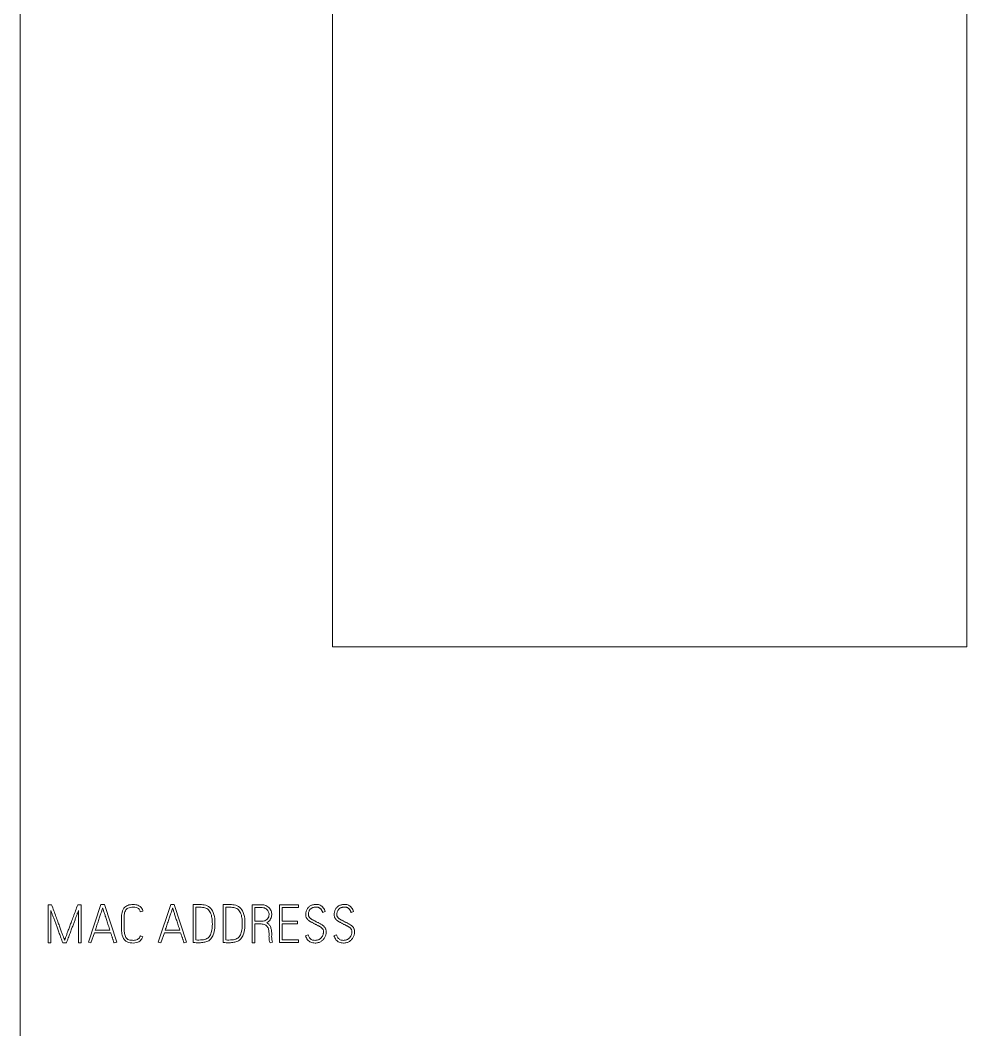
# Model space of a CAD drawing. Header units: millimetres. Extents: x 0 to 594, y 0 to 420.
# Drawn here: x 255.42 to 285.27, y 272.97 to 304.83 of the extents above; entities that cross this region are included whole.
import ezdxf

# ---------------------------------------------------------------- set-up
doc = ezdxf.new("R2010")
doc.units = ezdxf.units.MM
doc.layers.add('1', color=7, linetype='Continuous')

msp = doc.modelspace()

# ---------------------------------------------------------------- linework, layer by layer
at = {"layer": '1', "color": 7, "linetype": 'Continuous', "lineweight": 13}
for p, q in [((255.418, 354.554), (255.418, 272.212)), ((265.268, 285.052), (265.268, 354.554)), ((285.268, 354.554), (285.268, 285.052)), ((285.268, 285.052), (265.268, 285.052)), ((256.301, 276.917), (256.301, 275.717)), ((256.408, 276.917), (256.301, 276.917)), ((257.341, 276.917), (257.233, 276.917)), ((257.341, 275.717), (257.341, 276.917)), ((257.965, 276.919), (257.568, 275.735)), ((258.072, 276.919), (257.965, 276.919)), ((258.46, 275.735), (258.072, 276.919)), ((260.171, 276.919), (259.773, 275.735)), ((260.277, 276.919), (260.171, 276.919)), ((260.665, 275.735), (260.277, 276.919)), ((260.873, 275.725), (260.873, 276.92)), ((261.818, 275.725), (261.818, 276.92)), ((262.734, 275.717), (262.734, 276.917)), ((263.596, 276.917), (263.596, 275.72)), ((264.193, 276.917), (263.596, 276.917)), ((264.193, 276.832), (264.193, 276.917)), ((256.386, 275.717), (256.386, 276.731)), ((257.256, 276.734), (257.256, 275.717)), ((258.613, 276.577), (258.613, 276.577)), ((259.287, 276.709), (259.205, 276.689)), ((259.287, 276.709), (259.205, 276.689)), ((259.205, 276.689), (259.205, 276.689)), ((259.287, 276.709), (259.287, 276.709)), ((260.958, 276.836), (260.958, 275.804)), ((261.903, 276.836), (261.903, 275.804)), ((262.819, 276.832), (262.819, 276.393)), ((263.348, 276.582), (263.348, 276.582)), ((263.679, 276.832), (263.679, 276.832)), ((263.679, 276.832), (264.193, 276.832)), ((263.679, 276.393), (263.679, 276.832)), ((263.679, 276.832), (264.193, 276.832)), ((264.193, 276.832), (264.193, 276.832)), ((264.423, 276.638), (264.423, 276.638)), ((264.954, 276.674), (265.036, 276.697)), ((264.954, 276.674), (265.036, 276.697)), ((264.954, 276.674), (264.954, 276.674)), ((265.036, 276.697), (265.036, 276.697)), ((265.318, 276.638), (265.318, 276.638)), ((265.85, 276.674), (265.931, 276.697)), ((265.85, 276.674), (265.931, 276.697)), ((265.85, 276.674), (265.85, 276.674)), ((265.931, 276.697), (265.931, 276.697)), ((262.819, 276.308), (262.819, 275.717)), ((264.162, 276.393), (263.679, 276.393)), ((263.679, 276.31), (263.679, 276.31)), ((263.679, 276.31), (264.162, 276.31)), ((263.679, 275.804), (263.679, 276.31)), ((263.679, 276.31), (264.162, 276.31)), ((264.162, 276.31), (264.162, 276.393)), ((264.162, 276.31), (264.162, 276.31)), ((257.648, 275.709), (257.757, 276.033)), ((257.648, 275.709), (257.757, 276.033)), ((257.757, 276.033), (258.272, 276.033)), ((257.757, 276.033), (257.757, 276.033)), ((257.757, 276.033), (258.272, 276.033)), ((258.243, 276.118), (257.786, 276.118)), ((258.272, 276.033), (258.272, 276.033)), ((259.207, 275.935), (259.285, 275.907)), ((259.853, 275.709), (259.963, 276.033)), ((259.853, 275.709), (259.963, 276.033)), ((259.963, 276.033), (260.477, 276.033)), ((259.963, 276.033), (259.963, 276.033)), ((259.963, 276.033), (260.477, 276.033)), ((260.449, 276.118), (259.991, 276.118)), ((260.477, 276.033), (260.477, 276.033)), ((261.555, 276.209), (261.555, 276.209)), ((262.5, 276.209), (262.5, 276.209)), ((264.498, 275.962), (264.417, 275.939)), ((264.417, 275.939), (264.417, 275.939)), ((265.066, 276.03), (265.066, 276.03)), ((265.393, 275.962), (265.312, 275.939)), ((265.312, 275.939), (265.312, 275.939)), ((265.962, 276.03), (265.962, 276.03)), ((256.301, 275.717), (256.386, 275.717)), ((256.301, 275.717), (256.301, 275.717)), ((256.301, 275.717), (256.386, 275.717)), ((256.386, 275.717), (256.386, 275.717)), ((256.757, 275.717), (256.879, 275.717)), ((256.757, 275.717), (256.757, 275.717)), ((256.757, 275.717), (256.879, 275.717)), ((256.879, 275.717), (256.879, 275.717)), ((257.256, 275.717), (257.341, 275.717)), ((257.256, 275.717), (257.256, 275.717)), ((257.256, 275.717), (257.341, 275.717)), ((257.341, 275.717), (257.341, 275.717)), ((257.568, 275.735), (257.648, 275.709)), ((257.568, 275.735), (257.648, 275.709)), ((257.568, 275.735), (257.568, 275.735)), ((257.648, 275.709), (257.648, 275.709)), ((258.378, 275.709), (258.46, 275.735)), ((258.378, 275.709), (258.46, 275.735)), ((258.378, 275.709), (258.378, 275.709)), ((258.46, 275.735), (258.46, 275.735)), ((259.285, 275.907), (259.285, 275.907)), ((259.773, 275.735), (259.853, 275.709)), ((259.773, 275.735), (259.773, 275.735)), ((259.773, 275.735), (259.853, 275.709)), ((259.853, 275.709), (259.853, 275.709)), ((260.583, 275.709), (260.665, 275.735)), ((260.583, 275.709), (260.665, 275.735)), ((260.583, 275.709), (260.583, 275.709)), ((260.665, 275.735), (260.665, 275.735)), ((262.819, 275.717), (262.734, 275.717)), ((262.734, 275.717), (262.734, 275.717)), ((262.819, 275.717), (262.734, 275.717)), ((262.819, 275.717), (262.819, 275.717)), ((263.375, 275.739), (263.296, 275.709)), ((263.375, 275.739), (263.296, 275.709)), ((263.296, 275.709), (263.296, 275.709)), ((263.375, 275.739), (263.375, 275.739)), ((263.596, 275.72), (264.193, 275.72)), ((263.596, 275.72), (264.193, 275.72)), ((263.596, 275.72), (263.596, 275.72)), ((264.193, 275.804), (263.679, 275.804)), ((264.193, 275.72), (264.193, 275.804)), ((264.193, 275.72), (264.193, 275.72))]:
    msp.add_line(p, q, dxfattribs=at)
for points, knots in [([(256.82, 275.802), (256.819, 275.806), (256.814, 275.817), (256.806, 275.838), (256.794, 275.868), (256.78, 275.906), (256.764, 275.95), (256.745, 276), (256.724, 276.055), (256.702, 276.115), (256.679, 276.178), (256.654, 276.244), (256.63, 276.311), (256.594, 276.412), (256.543, 276.55), (256.477, 276.729), (256.431, 276.853), (256.408, 276.917)], [0, 0, 0, 0, 0.010517, 0.029578, 0.057191, 0.091739, 0.131602, 0.17678, 0.226508, 0.280023, 0.337325, 0.396884, 0.457174, 0.518195, 0.6666, 0.827202, 1, 1, 1, 1]), ([(257.233, 276.917), (257.209, 276.853), (257.164, 276.729), (257.097, 276.549), (257.045, 276.412), (257.008, 276.312), (256.983, 276.244), (256.959, 276.178), (256.935, 276.115), (256.913, 276.055), (256.893, 276), (256.874, 275.95), (256.858, 275.906), (256.844, 275.868), (256.833, 275.838), (256.825, 275.817), (256.822, 275.806), (256.82, 275.802)], [0, 0, 0, 0, 0.172856, 0.333623, 0.482302, 0.543591, 0.604043, 0.663657, 0.720959, 0.774475, 0.824205, 0.869357, 0.90914, 0.943554, 0.970979, 0.989794, 1, 1, 1, 1]), ([(259.285, 275.907), (259.274, 275.872), (259.238, 275.801), (259.113, 275.712), (258.934, 275.701), (258.72, 275.743), (258.626, 275.938), (258.606, 276.134), (258.611, 276.316), (258.608, 276.5), (258.616, 276.677), (258.694, 276.845), (258.858, 276.921), (259.014, 276.931), (259.155, 276.9), (259.251, 276.818), (259.279, 276.752), (259.287, 276.709)], [0, 0, 0, 0, 0.042619, 0.09857, 0.176963, 0.258897, 0.346044, 0.416127, 0.503322, 0.567882, 0.641493, 0.719953, 0.779101, 0.852229, 0.910077, 0.950982, 1, 1, 1, 1]), ([(260.873, 276.92), (260.934, 276.923), (261.05, 276.922), (261.231, 276.921), (261.409, 276.846), (261.53, 276.654), (261.561, 276.42), (261.56, 276.181), (261.518, 275.985), (261.444, 275.84), (261.333, 275.757), (261.205, 275.727), (261.081, 275.714), (260.969, 275.716), (260.904, 275.722), (260.873, 275.725)], [0, 0, 0, 0, 0.083852, 0.159566, 0.247919, 0.33475, 0.458585, 0.567366, 0.662055, 0.732764, 0.785016, 0.84628, 0.910981, 0.956956, 1, 1, 1, 1]), ([(261.818, 276.92), (261.88, 276.923), (261.995, 276.922), (262.176, 276.921), (262.354, 276.846), (262.476, 276.654), (262.507, 276.42), (262.506, 276.181), (262.463, 275.985), (262.389, 275.84), (262.279, 275.757), (262.151, 275.727), (262.026, 275.714), (261.914, 275.716), (261.85, 275.722), (261.818, 275.725)], [0, 0, 0, 0, 0.083852, 0.159566, 0.247919, 0.33475, 0.458585, 0.567366, 0.662055, 0.732764, 0.785016, 0.84628, 0.910981, 0.956956, 1, 1, 1, 1]), ([(262.734, 276.917), (262.764, 276.917), (262.838, 276.917), (262.946, 276.916), (263.074, 276.92), (263.201, 276.881), (263.306, 276.785), (263.354, 276.66), (263.348, 276.526), (263.299, 276.429), (263.239, 276.376), (263.211, 276.358), (263.195, 276.35)], [0, 0, 0, 0, 0.081027, 0.202001, 0.295991, 0.42923, 0.551248, 0.669818, 0.783044, 0.907711, 0.95176, 1, 1, 1, 1]), ([(265.036, 276.697), (265.029, 276.721), (265.012, 276.764), (264.976, 276.822), (264.932, 276.869), (264.88, 276.903), (264.821, 276.923), (264.762, 276.928), (264.709, 276.926), (264.662, 276.918), (264.619, 276.906), (264.579, 276.889), (264.544, 276.867), (264.512, 276.84), (264.485, 276.81), (264.463, 276.775), (264.445, 276.737), (264.431, 276.696), (264.423, 276.651), (264.421, 276.607), (264.423, 276.565), (264.432, 276.529), (264.446, 276.497), (264.466, 276.469), (264.488, 276.444), (264.515, 276.421), (264.544, 276.399), (264.575, 276.379), (264.609, 276.361), (264.644, 276.343), (264.679, 276.324), (264.714, 276.305), (264.748, 276.287), (264.781, 276.27), (264.814, 276.254), (264.845, 276.239), (264.874, 276.223), (264.9, 276.205), (264.923, 276.187), (264.943, 276.167), (264.961, 276.144), (264.974, 276.119), (264.981, 276.09), (264.983, 276.06), (264.981, 276.031), (264.976, 276.003), (264.969, 275.973), (264.958, 275.943), (264.942, 275.914), (264.923, 275.886), (264.9, 275.861), (264.872, 275.838), (264.84, 275.818), (264.803, 275.803), (264.761, 275.794), (264.698, 275.79), (264.615, 275.801), (264.535, 275.866), (264.505, 275.928), (264.498, 275.962)], [0, 0, 0, 0, 0.029502, 0.056552, 0.082213, 0.107035, 0.131706, 0.157625, 0.177725, 0.196768, 0.215008, 0.232485, 0.249262, 0.265692, 0.282067, 0.298646, 0.315747, 0.333416, 0.35172, 0.370963, 0.387214, 0.402039, 0.415923, 0.429557, 0.443355, 0.457518, 0.472137, 0.48722, 0.502837, 0.518847, 0.535063, 0.551489, 0.567151, 0.582304, 0.596956, 0.611001, 0.624363, 0.637091, 0.649186, 0.660727, 0.671894, 0.683121, 0.695107, 0.708316, 0.719066, 0.730707, 0.743348, 0.756492, 0.769735, 0.783289, 0.797204, 0.811603, 0.826753, 0.842746, 0.859925, 0.878764, 0.920226, 0.957605, 1, 1, 1, 1]), ([(265.931, 276.697), (265.924, 276.721), (265.907, 276.764), (265.872, 276.822), (265.827, 276.869), (265.775, 276.903), (265.716, 276.923), (265.658, 276.928), (265.604, 276.926), (265.558, 276.918), (265.514, 276.906), (265.475, 276.889), (265.439, 276.867), (265.408, 276.84), (265.381, 276.81), (265.358, 276.775), (265.34, 276.737), (265.327, 276.696), (265.319, 276.651), (265.316, 276.607), (265.319, 276.565), (265.327, 276.529), (265.342, 276.497), (265.361, 276.469), (265.384, 276.444), (265.41, 276.421), (265.439, 276.399), (265.471, 276.379), (265.504, 276.361), (265.539, 276.343), (265.575, 276.324), (265.609, 276.305), (265.643, 276.287), (265.677, 276.27), (265.709, 276.254), (265.74, 276.239), (265.769, 276.223), (265.795, 276.205), (265.819, 276.187), (265.839, 276.167), (265.856, 276.144), (265.869, 276.119), (265.876, 276.09), (265.878, 276.06), (265.877, 276.031), (265.872, 276.003), (265.864, 275.973), (265.853, 275.943), (265.837, 275.914), (265.818, 275.886), (265.795, 275.861), (265.767, 275.838), (265.735, 275.818), (265.699, 275.803), (265.657, 275.794), (265.593, 275.79), (265.511, 275.801), (265.43, 275.866), (265.4, 275.928), (265.393, 275.962)], [0, 0, 0, 0, 0.029502, 0.056552, 0.082213, 0.107035, 0.131706, 0.157625, 0.177725, 0.196768, 0.215008, 0.232485, 0.249262, 0.265692, 0.282067, 0.298646, 0.315747, 0.333416, 0.35172, 0.370963, 0.387214, 0.402039, 0.415923, 0.429557, 0.443355, 0.457518, 0.472137, 0.48722, 0.502837, 0.518847, 0.535063, 0.551489, 0.567151, 0.582304, 0.596956, 0.611001, 0.624363, 0.637091, 0.649186, 0.660727, 0.671894, 0.683121, 0.695107, 0.708316, 0.719066, 0.730707, 0.743348, 0.756492, 0.769735, 0.783289, 0.797204, 0.811603, 0.826753, 0.842746, 0.859925, 0.878764, 0.920226, 0.957605, 1, 1, 1, 1]), ([(256.386, 276.731), (256.389, 276.721), (256.397, 276.701), (256.409, 276.667), (256.423, 276.628), (256.439, 276.584), (256.457, 276.537), (256.475, 276.487), (256.495, 276.434), (256.515, 276.379), (256.536, 276.322), (256.557, 276.264), (256.578, 276.207), (256.609, 276.123), (256.65, 276.01), (256.703, 275.866), (256.739, 275.767), (256.757, 275.717)], [0, 0, 0, 0, 0.027797, 0.061126, 0.099988, 0.14327, 0.189861, 0.23976, 0.292286, 0.346758, 0.403177, 0.460328, 0.516996, 0.573181, 0.708838, 0.851111, 1, 1, 1, 1]), ([(256.879, 275.717), (256.897, 275.768), (256.934, 275.867), (256.988, 276.013), (257.03, 276.126), (257.061, 276.211), (257.083, 276.269), (257.104, 276.327), (257.125, 276.384), (257.146, 276.439), (257.165, 276.492), (257.184, 276.542), (257.202, 276.589), (257.218, 276.633), (257.233, 276.671), (257.246, 276.705), (257.253, 276.725), (257.256, 276.734)], [0, 0, 0, 0, 0.150097, 0.292972, 0.428623, 0.485357, 0.542309, 0.599481, 0.655764, 0.710053, 0.762346, 0.812025, 0.858473, 0.901688, 0.940344, 0.973115, 1, 1, 1, 1]), ([(257.786, 276.118), (257.794, 276.143), (257.81, 276.192), (257.835, 276.267), (257.86, 276.342), (257.885, 276.415), (257.909, 276.486), (257.932, 276.552), (257.953, 276.613), (257.971, 276.669), (257.988, 276.719), (258.001, 276.759), (258.011, 276.79), (258.017, 276.806), (258.019, 276.812)], [0, 0, 0, 0, 0.106118, 0.213594, 0.322428, 0.429305, 0.530911, 0.627246, 0.716632, 0.797389, 0.869519, 0.929228, 0.972722, 1, 1, 1, 1]), ([(258.019, 276.812), (258.021, 276.806), (258.026, 276.79), (258.036, 276.759), (258.049, 276.719), (258.064, 276.669), (258.083, 276.613), (258.102, 276.552), (258.124, 276.485), (258.147, 276.415), (258.171, 276.342), (258.196, 276.267), (258.22, 276.192), (258.236, 276.143), (258.243, 276.118)], [0, 0, 0, 0, 0.027336, 0.070868, 0.130595, 0.202708, 0.283396, 0.372662, 0.4689, 0.570509, 0.677489, 0.786433, 0.893936, 1, 1, 1, 1]), ([(259.205, 276.689), (259.199, 276.724), (259.173, 276.781), (259.085, 276.835), (258.986, 276.841), (258.894, 276.836), (258.798, 276.81), (258.722, 276.722), (258.693, 276.586), (258.695, 276.432), (258.695, 276.292), (258.694, 276.16), (258.698, 276.039), (258.727, 275.913), (258.811, 275.8), (258.952, 275.791), (259.085, 275.792), (259.175, 275.86), (259.2, 275.913), (259.207, 275.935)], [0, 0, 0, 0, 0.048188, 0.096134, 0.14604, 0.197171, 0.235896, 0.293079, 0.361886, 0.44297, 0.526927, 0.572816, 0.644405, 0.709447, 0.76758, 0.842372, 0.90948, 0.967027, 1, 1, 1, 1]), ([(259.991, 276.118), (259.999, 276.143), (260.016, 276.192), (260.041, 276.267), (260.066, 276.342), (260.09, 276.415), (260.114, 276.486), (260.137, 276.552), (260.158, 276.613), (260.177, 276.669), (260.193, 276.719), (260.206, 276.759), (260.216, 276.79), (260.222, 276.806), (260.224, 276.812)], [0, 0, 0, 0, 0.106118, 0.213594, 0.322428, 0.429305, 0.530911, 0.627246, 0.716632, 0.797389, 0.869519, 0.929228, 0.972722, 1, 1, 1, 1]), ([(260.224, 276.812), (260.226, 276.806), (260.231, 276.79), (260.241, 276.759), (260.254, 276.719), (260.27, 276.669), (260.288, 276.613), (260.308, 276.552), (260.329, 276.485), (260.352, 276.415), (260.376, 276.342), (260.401, 276.267), (260.425, 276.192), (260.441, 276.143), (260.449, 276.118)], [0, 0, 0, 0, 0.027336, 0.070868, 0.130595, 0.202708, 0.283396, 0.372662, 0.4689, 0.570509, 0.677489, 0.786433, 0.893936, 1, 1, 1, 1]), ([(260.958, 275.804), (260.989, 275.802), (261.054, 275.801), (261.17, 275.808), (261.302, 275.827), (261.409, 275.936), (261.459, 276.084), (261.48, 276.265), (261.474, 276.451), (261.442, 276.624), (261.37, 276.759), (261.238, 276.833), (261.097, 276.835), (261.002, 276.838), (260.958, 276.836)], [0, 0, 0, 0, 0.053086, 0.11174, 0.200538, 0.272073, 0.359751, 0.462843, 0.583481, 0.677959, 0.76285, 0.835716, 0.924928, 1, 1, 1, 1]), ([(261.903, 275.804), (261.934, 275.802), (262, 275.801), (262.116, 275.808), (262.248, 275.827), (262.355, 275.936), (262.404, 276.084), (262.426, 276.265), (262.42, 276.451), (262.388, 276.624), (262.316, 276.759), (262.183, 276.833), (262.043, 276.835), (261.947, 276.838), (261.903, 276.836)], [0, 0, 0, 0, 0.053086, 0.11174, 0.200538, 0.272073, 0.359751, 0.462843, 0.583481, 0.677959, 0.76285, 0.835716, 0.924928, 1, 1, 1, 1]), ([(262.819, 276.393), (262.833, 276.393), (262.867, 276.393), (262.921, 276.393), (262.993, 276.393), (263.086, 276.391), (263.206, 276.436), (263.274, 276.559), (263.26, 276.685), (263.196, 276.777), (263.104, 276.826), (263.006, 276.834), (262.914, 276.832), (262.851, 276.832), (262.819, 276.832)], [0, 0, 0, 0, 0.037227, 0.090564, 0.144245, 0.22703, 0.337243, 0.467786, 0.565333, 0.658146, 0.755459, 0.830653, 0.915327, 1, 1, 1, 1]), ([(264.417, 275.939), (264.423, 275.915), (264.44, 275.87), (264.477, 275.811), (264.525, 275.764), (264.581, 275.731), (264.646, 275.711), (264.71, 275.706), (264.768, 275.709), (264.818, 275.719), (264.863, 275.737), (264.905, 275.759), (264.942, 275.786), (264.975, 275.817), (265.002, 275.852), (265.026, 275.889), (265.044, 275.93), (265.057, 275.972), (265.065, 276.015), (265.068, 276.059), (265.065, 276.101), (265.056, 276.142), (265.04, 276.177), (265.019, 276.208), (264.994, 276.236), (264.966, 276.26), (264.935, 276.283), (264.901, 276.304), (264.865, 276.322), (264.828, 276.341), (264.791, 276.36), (264.756, 276.379), (264.722, 276.397), (264.69, 276.413), (264.66, 276.428), (264.631, 276.443), (264.605, 276.459), (264.581, 276.475), (264.559, 276.491), (264.541, 276.51), (264.526, 276.53), (264.514, 276.552), (264.508, 276.577), (264.505, 276.612), (264.508, 276.652), (264.517, 276.695), (264.533, 276.731), (264.554, 276.761), (264.577, 276.785), (264.602, 276.804), (264.629, 276.819), (264.657, 276.83), (264.685, 276.836), (264.712, 276.839), (264.736, 276.842), (264.761, 276.843), (264.787, 276.841), (264.814, 276.835), (264.838, 276.825), (264.86, 276.813), (264.879, 276.798), (264.896, 276.782), (264.91, 276.764), (264.923, 276.746), (264.933, 276.727), (264.942, 276.708), (264.949, 276.691), (264.953, 276.68), (264.954, 276.674)], [0, 0, 0, 0, 0.030216, 0.057834, 0.084112, 0.110126, 0.13699, 0.166062, 0.187444, 0.207786, 0.227532, 0.246694, 0.265147, 0.28321, 0.301078, 0.318906, 0.33698, 0.354995, 0.372624, 0.390132, 0.408102, 0.424528, 0.439934, 0.454952, 0.469937, 0.485134, 0.500714, 0.516729, 0.533253, 0.550073, 0.566929, 0.583824, 0.598837, 0.613277, 0.627146, 0.64033, 0.652736, 0.664395, 0.675364, 0.685785, 0.695827, 0.705789, 0.716159, 0.727332, 0.74751, 0.765141, 0.780786, 0.795151, 0.808601, 0.821478, 0.833928, 0.845962, 0.857807, 0.868933, 0.878649, 0.88698, 0.899043, 0.910208, 0.920757, 0.930874, 0.940594, 0.950061, 0.959303, 0.96829, 0.9771, 0.985473, 0.993098, 1, 1, 1, 1]), ([(265.312, 275.939), (265.319, 275.915), (265.336, 275.87), (265.373, 275.811), (265.42, 275.764), (265.476, 275.731), (265.541, 275.711), (265.605, 275.706), (265.663, 275.709), (265.713, 275.719), (265.759, 275.737), (265.8, 275.759), (265.838, 275.786), (265.87, 275.817), (265.898, 275.852), (265.921, 275.889), (265.939, 275.93), (265.953, 275.972), (265.961, 276.015), (265.964, 276.059), (265.961, 276.101), (265.952, 276.142), (265.935, 276.177), (265.914, 276.208), (265.89, 276.236), (265.861, 276.26), (265.83, 276.283), (265.796, 276.304), (265.76, 276.322), (265.723, 276.341), (265.686, 276.36), (265.651, 276.379), (265.617, 276.397), (265.586, 276.413), (265.555, 276.428), (265.527, 276.443), (265.5, 276.459), (265.476, 276.475), (265.455, 276.491), (265.436, 276.51), (265.421, 276.53), (265.41, 276.552), (265.403, 276.577), (265.401, 276.612), (265.404, 276.652), (265.412, 276.695), (265.429, 276.731), (265.449, 276.761), (265.472, 276.785), (265.498, 276.804), (265.525, 276.819), (265.553, 276.83), (265.581, 276.836), (265.608, 276.839), (265.631, 276.842), (265.656, 276.843), (265.682, 276.841), (265.709, 276.835), (265.734, 276.825), (265.755, 276.813), (265.775, 276.798), (265.791, 276.782), (265.806, 276.764), (265.819, 276.746), (265.829, 276.727), (265.837, 276.708), (265.844, 276.691), (265.848, 276.68), (265.85, 276.674)], [0, 0, 0, 0, 0.030216, 0.057834, 0.084112, 0.110126, 0.13699, 0.166062, 0.187444, 0.207786, 0.227532, 0.246694, 0.265147, 0.28321, 0.301078, 0.318906, 0.33698, 0.354995, 0.372624, 0.390132, 0.408102, 0.424528, 0.439934, 0.454952, 0.469937, 0.485134, 0.500714, 0.516729, 0.533253, 0.550073, 0.566929, 0.583824, 0.598837, 0.613277, 0.627146, 0.64033, 0.652736, 0.664395, 0.675364, 0.685785, 0.695827, 0.705789, 0.716159, 0.727332, 0.74751, 0.765141, 0.780786, 0.795151, 0.808601, 0.821478, 0.833928, 0.845962, 0.857807, 0.868933, 0.878649, 0.88698, 0.899043, 0.910208, 0.920757, 0.930874, 0.940594, 0.950061, 0.959303, 0.96829, 0.9771, 0.985473, 0.993098, 1, 1, 1, 1]), ([(263.296, 275.709), (263.286, 275.737), (263.27, 275.796), (263.26, 275.897), (263.267, 276.001), (263.26, 276.11), (263.229, 276.212), (263.142, 276.295), (263.028, 276.311), (262.92, 276.307), (262.852, 276.308), (262.819, 276.308)], [0, 0, 0, 0, 0.093925, 0.194495, 0.321538, 0.425997, 0.540404, 0.653259, 0.786519, 0.893259, 1, 1, 1, 1]), ([(263.296, 275.709), (263.286, 275.737), (263.27, 275.796), (263.26, 275.897), (263.267, 276.001), (263.26, 276.11), (263.229, 276.212), (263.142, 276.295), (263.028, 276.311), (262.92, 276.307), (262.852, 276.308), (262.819, 276.308)], [0, 0, 0, 0, 0.093925, 0.194495, 0.321538, 0.425997, 0.540404, 0.653259, 0.786519, 0.893259, 1, 1, 1, 1]), ([(263.195, 276.35), (263.217, 276.336), (263.26, 276.3), (263.313, 276.222), (263.344, 276.115), (263.35, 276.008), (263.345, 275.905), (263.349, 275.818), (263.365, 275.763), (263.375, 275.739)], [0, 0, 0, 0, 0.114285, 0.255129, 0.416529, 0.61358, 0.738433, 0.883572, 1, 1, 1, 1]), ([(258.272, 276.033), (258.276, 276.018), (258.286, 275.989), (258.299, 275.946), (258.312, 275.906), (258.324, 275.869), (258.336, 275.835), (258.347, 275.803), (258.358, 275.771), (258.369, 275.739), (258.375, 275.719), (258.378, 275.709)], [0, 0, 0, 0, 0.138948, 0.27018, 0.393699, 0.508312, 0.612826, 0.707241, 0.810993, 0.908573, 1, 1, 1, 1]), ([(258.272, 276.033), (258.276, 276.018), (258.286, 275.989), (258.299, 275.946), (258.312, 275.906), (258.324, 275.869), (258.336, 275.835), (258.347, 275.803), (258.358, 275.771), (258.369, 275.739), (258.375, 275.719), (258.378, 275.709)], [0, 0, 0, 0, 0.138948, 0.27018, 0.393699, 0.508312, 0.612826, 0.707241, 0.810993, 0.908573, 1, 1, 1, 1]), ([(260.477, 276.033), (260.482, 276.018), (260.491, 275.989), (260.504, 275.946), (260.517, 275.906), (260.53, 275.869), (260.541, 275.835), (260.552, 275.803), (260.563, 275.771), (260.574, 275.739), (260.58, 275.719), (260.583, 275.709)], [0, 0, 0, 0, 0.138948, 0.27018, 0.393699, 0.508312, 0.612826, 0.707241, 0.810993, 0.908573, 1, 1, 1, 1]), ([(260.477, 276.033), (260.482, 276.018), (260.491, 275.989), (260.504, 275.946), (260.517, 275.906), (260.53, 275.869), (260.541, 275.835), (260.552, 275.803), (260.563, 275.771), (260.574, 275.739), (260.58, 275.719), (260.583, 275.709)], [0, 0, 0, 0, 0.138948, 0.27018, 0.393699, 0.508312, 0.612826, 0.707241, 0.810993, 0.908573, 1, 1, 1, 1])]:
    msp.add_open_spline(points, degree=3, knots=knots, dxfattribs=at)

doc.saveas('drawing.dxf')
